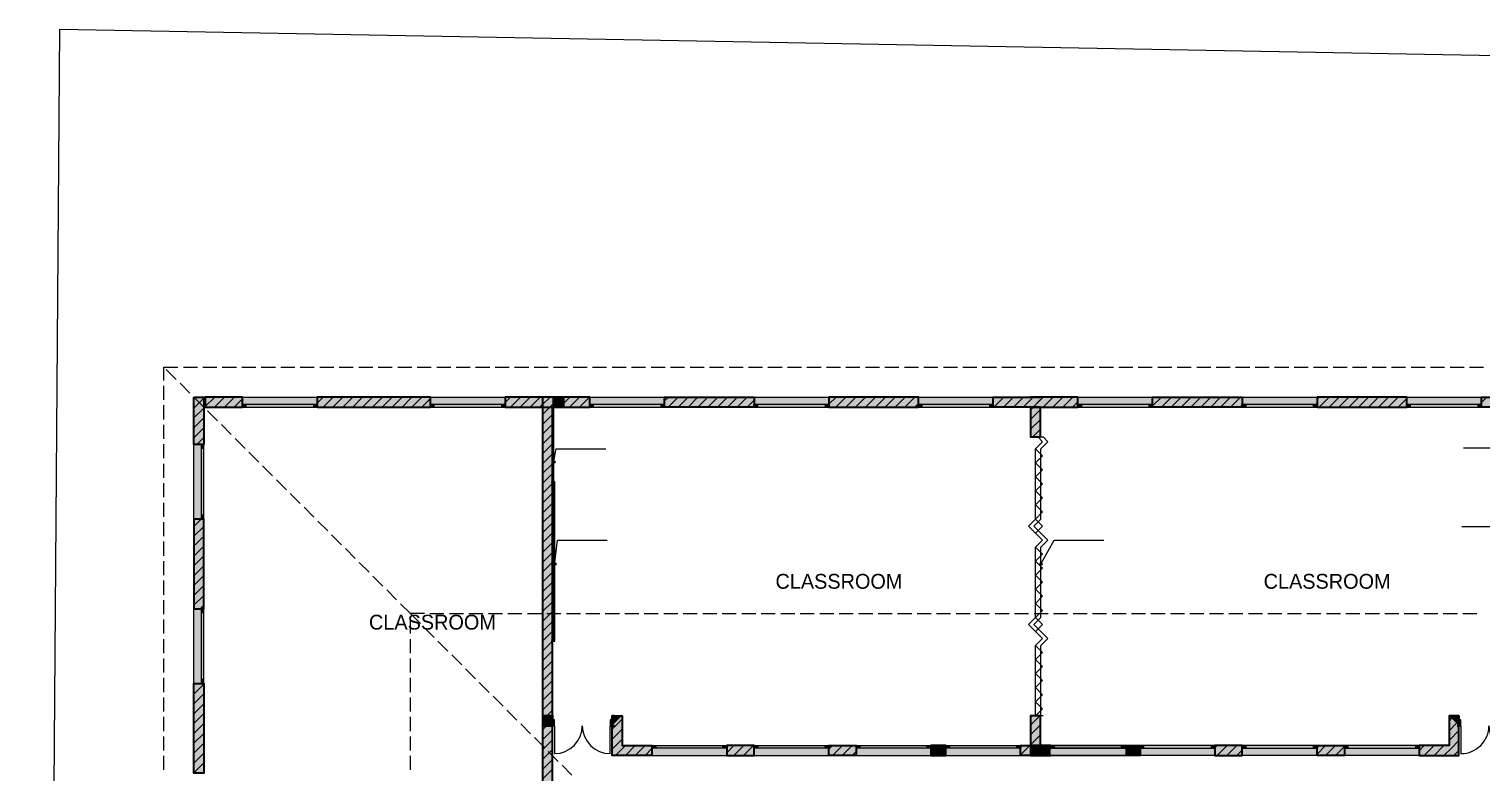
# Model space of a CAD drawing. Header units: millimetres. Extents: x -434067 to 834715, y -524312 to 693139.
# Drawn here: x 142093 to 171257, y 108919 to 123857 of the extents above; entities that cross this region are included whole.
import ezdxf

# ---------------------------------------------------------------- set-up
doc = ezdxf.new("R2010")
doc.units = ezdxf.units.MM
doc.layers.add('lights', color=1, linetype='Continuous')
doc.layers.add('PDF_2D Drafting - General', color=7, linetype='Continuous')
for name, color, linetype, true_color in [('PDF_Annotation - Label', 7, 'Continuous', 0x80c2ff), ('PDF_Shell - Roof', 7, 'Continuous', 0xbf8080), ('PDF_Structural - Bearing', 7, 'Continuous', 0xffffff)]:
    doc.layers.add(name, color=color, linetype=linetype, true_color=true_color)
doc.styles.add('PDF Agency FB', font='AGENCYR.TTF')

msp = doc.modelspace()

# ---------------------------------------------------------------- hatches: boundary and pattern name
at = {"layer": 'PDF_Structural - Bearing', "transparency": 33554559}
for color, points in [(7, [(145399, 116467), (145599, 116467), (145599, 115518), (145549, 115518), (145399, 115518)]), (7, [(145627, 116467), (146376, 116467), (146376, 116317), (146376, 116267), (145627, 116267)]), (256, [(147876, 116267), (146376, 116267), (146376, 116317), (146376, 116467), (147876, 116467), (147876, 116317)]), (7, [(147876, 116467), (150148, 116467), (150148, 116317), (150148, 116267), (147876, 116267), (147876, 116317)]), (256, [(151648, 116267), (150148, 116267), (150148, 116317), (150148, 116467), (151648, 116467), (151648, 116317)]), (7, [(152398, 116467), (152398, 116267), (151648, 116267), (151648, 116317), (151648, 116467)]), (7, [(152398, 116467), (153348, 116467), (153348, 116317), (153348, 116267), (152398, 116267)]), (256, [(154848, 116267), (153348, 116267), (153348, 116317), (153348, 116467), (154848, 116467), (154848, 116317)]), (7, [(154848, 116267), (154848, 116317), (154848, 116467), (156647, 116467), (156647, 116317), (156647, 116267)]), (256, [(158147, 116267), (156647, 116267), (156647, 116317), (156647, 116467), (158147, 116467), (158147, 116317)]), (7, [(159947, 116467), (159947, 116317), (159947, 116267), (158147, 116267), (158147, 116317), (158147, 116467)]), (256, [(161447, 116267), (159947, 116267), (159947, 116317), (159947, 116467), (161447, 116467), (161447, 116317)]), (7, [(161447, 116317), (161447, 116467), (162397, 116467), (162397, 116267), (161447, 116267)]), (7, [(162197, 116467), (163147, 116467), (163147, 116317), (163147, 116267), (162197, 116267)]), (256, [(164647, 116267), (163147, 116267), (163147, 116317), (163147, 116467), (164647, 116467), (164647, 116317)]), (7, [(164647, 116267), (164647, 116317), (164647, 116467), (166446, 116467), (166446, 116317), (166446, 116267)]), (256, [(167946, 116267), (166446, 116267), (166446, 116317), (166446, 116467), (167946, 116467), (167946, 116317)]), (7, [(169746, 116467), (169746, 116317), (169746, 116267), (167946, 116267), (167946, 116317), (167946, 116467)]), (256, [(171246, 116267), (169746, 116267), (169746, 116317), (169746, 116467), (171246, 116467), (171246, 116317)]), (7, [(171246, 116317), (171246, 116467), (172196, 116467), (172196, 116267), (171246, 116267)]), (256, [(145599, 115518), (145599, 114018), (145549, 114018), (145399, 114018), (145399, 115518), (145549, 115518)]), (7, [(145399, 112218), (145399, 114018), (145549, 114018), (145599, 114018), (145599, 112218), (145549, 112218)]), (256, [(145599, 112218), (145599, 110718), (145549, 110718), (145399, 110718), (145399, 112218), (145549, 112218)]), (7, [(145399, 108918), (145399, 110718), (145549, 110718), (145599, 110718), (145599, 108918), (145549, 108918)]), (7, [(152398, 109868), (152398, 110068), (152598, 110068), (152598, 109983), (152598, 109868)]), (7, [(153798, 109268), (153998, 109468), (154597, 109468), (154597, 109418), (154597, 109268)]), (256, [(156097, 109468), (156097, 109418), (156097, 109268), (154597, 109268), (154597, 109418), (154597, 109468)]), (7, [(156097, 109268), (156097, 109418), (156097, 109468), (156647, 109468), (156647, 109418), (156647, 109268)]), (256, [(158147, 109468), (158147, 109418), (158147, 109268), (156647, 109268), (156647, 109418), (156647, 109468)]), (7, [(158147, 109468), (158697, 109468), (158697, 109418), (158697, 109268), (158147, 109268), (158147, 109418)]), (256, [(160197, 109468), (160197, 109418), (160197, 109268), (158697, 109268), (158697, 109418), (158697, 109468)]), (7, [(160197, 109268), (160197, 109418), (160197, 109468), (160497, 109468), (160497, 109418), (160497, 109268)]), (256, [(161997, 109468), (161997, 109418), (161997, 109268), (160497, 109268), (160497, 109418), (160497, 109468)]), (7, [(161997, 109418), (161997, 109468), (162397, 109468), (162397, 109268), (161997, 109268)]), (7, [(162597, 109468), (162597, 109418), (162597, 109268), (162397, 109268), (162397, 109468)]), (256, [(162597, 109468), (164097, 109468), (164097, 109418), (164097, 109268), (162597, 109268), (162597, 109418)]), (256, [(162597, 109468), (164097, 109468), (164097, 109418), (164097, 109268), (162597, 109268), (162597, 109418)]), (7, [(164397, 109468), (164397, 109418), (164397, 109268), (164097, 109268), (164097, 109418), (164097, 109468)]), (256, [(164397, 109468), (165896, 109468), (165896, 109418), (165896, 109268), (164397, 109268), (164397, 109418)]), (7, [(165896, 109418), (165896, 109468), (166446, 109468), (166446, 109418), (166446, 109268), (165896, 109268)]), (256, [(166446, 109468), (167946, 109468), (167946, 109418), (167946, 109268), (166446, 109268), (166446, 109418)]), (7, [(167946, 109468), (168496, 109468), (168496, 109418), (168496, 109268), (167946, 109268), (167946, 109418)]), (256, [(168496, 109468), (169996, 109468), (169996, 109418), (169996, 109268), (168496, 109268), (168496, 109418)]), (7, [(169996, 109418), (169996, 109468), (170596, 109468), (170796, 109268), (169996, 109268)])]:
    msp.add_hatch(color=color, dxfattribs=at).paths.add_polyline_path(points)

# ---------------------------------------------------------------- linework, layer by layer
at = {"layer": 'PDF_2D Drafting - General', "color": 8, "lineweight": 15, "true_color": 0x7f7f7f}
for points in [[(142093, 41467), (142712, 123857), (243894, 121999), (242082, 41467)], [(152598, 111568), (152648, 111568), (152648, 114768), (152598, 114768), (152598, 116267)], [(152626, 114768), (152626, 116267)], [(152848, 116267), (152798, 116267)], [(162447, 116267), (162397, 116267)], [(162197, 115668), (162449, 115668)], [(162405, 110068), (162405, 111479), (162546, 111620), (162405, 111761), (162264, 111902), (162405, 112043), (162405, 113454), (162546, 113595), (162405, 113736), (162264, 113877), (162405, 114018), (162405, 115429), (162546, 115570), (162449, 115668)], [(162355, 115655), (162342, 115668)], [(152570, 114768), (152620, 114768), (152620, 111568), (152570, 111568)], [(162297, 114018), (162297, 114018)], [(162405, 114018), (162405, 114018)], [(162297, 112043), (162297, 112043)], [(162405, 112043), (162405, 112043)], [(152620, 110068), (152570, 110068)], [(162447, 110068), (162397, 110068)]]:
    msp.add_lwpolyline(points, dxfattribs=at)
msp.add_lwpolyline([(162354, 115654), (162438, 115570), (162297, 115429), (162438, 115288), (162297, 115147), (162438, 115006), (162297, 114865), (162438, 114724), (162297, 114583), (162438, 114442), (162297, 114301), (162438, 114160), (162297, 114018), (162438, 113877), (162297, 113736), (162438, 113595), (162297, 113454), (162438, 113313), (162297, 113172), (162438, 113031), (162297, 112890), (162438, 112749), (162297, 112607), (162438, 112466), (162297, 112325), (162438, 112184), (162297, 112043), (162438, 111902), (162297, 111761), (162438, 111620), (162297, 111479), (162438, 111338), (162297, 111197), (162438, 111055), (162297, 110914), (162438, 110773), (162297, 110632), (162438, 110491), (162297, 110350), (162438, 110209), (162297, 110068), (162297, 111479), (162438, 111620), (162297, 111761), (162156, 111902), (162297, 112043), (162297, 113454), (162438, 113595), (162297, 113736), (162156, 113877), (162297, 114018), (162297, 115429), (162438, 115570)], close=True, dxfattribs=at)
at = {"layer": 'PDF_Annotation - Label', "lineweight": 18}
for points in [[(152630, 115185), (152672, 115429), (153672, 115429)], [(171957, 115286), (171887, 115440), (170887, 115440)], [(171943, 113142), (171852, 113862), (170852, 113862)], [(152650, 113142), (152698, 113596), (153698, 113596)], [(162417, 113139), (162668, 113596), (163668, 113596)]]:
    msp.add_lwpolyline(points, dxfattribs=at)
at = {"layer": 'PDF_Annotation - Label', "color": 161, "lineweight": 25, "true_color": 0x40a5ff}
for centre, radius in [((152626, 115161), 25), ((152648, 113117), 25), ((162405, 113117), 24.9)]:
    msp.add_circle(centre, radius, dxfattribs=at)
at = {"layer": 'PDF_Annotation - Label', "color": 7, "lineweight": 0}
for centre in [(152626, 115161), (152648, 113117), (162405, 113117)]:
    msp.add_circle(centre, 25, dxfattribs=at)
at = {"layer": 'PDF_Shell - Roof', "lineweight": 13}
for points in [[(144799, 116802), (144799, 117067), (145081, 117067)], [(145046, 116820), (144846, 117020)], [(145190, 117067), (145472, 117067)], [(145581, 117067), (145863, 117067)], [(145972, 117067), (146254, 117067)], [(146363, 117067), (146646, 117067)], [(146755, 117067), (147037, 117067)], [(147146, 117067), (147428, 117067)], [(147537, 117067), (147819, 117067)], [(147928, 117067), (148210, 117067)], [(148319, 117067), (148601, 117067)], [(148710, 117067), (148993, 117067)], [(149102, 117067), (149384, 117067)], [(149493, 117067), (149775, 117067)], [(149884, 117067), (150166, 117067)], [(150275, 117067), (150557, 117067)], [(150666, 117067), (150949, 117067)], [(151057, 117067), (151340, 117067)], [(151449, 117067), (151731, 117067)], [(151840, 117067), (152122, 117067)], [(152231, 117067), (152513, 117067)], [(152622, 117067), (152904, 117067)], [(153013, 117067), (153296, 117067)], [(153405, 117067), (153687, 117067)], [(153796, 117067), (154078, 117067)], [(154187, 117067), (154469, 117067)], [(154578, 117067), (154860, 117067)], [(154969, 117067), (155251, 117067)], [(155361, 117067), (155643, 117067)], [(155752, 117067), (156034, 117067)], [(156143, 117067), (156425, 117067)], [(156534, 117067), (156816, 117067)], [(156925, 117067), (157207, 117067)], [(157316, 117067), (157599, 117067)], [(157708, 117067), (157990, 117067)], [(158099, 117067), (158381, 117067)], [(158490, 117067), (158772, 117067)], [(158881, 117067), (159163, 117067)], [(159272, 117067), (159555, 117067)], [(159664, 117067), (159946, 117067)], [(160055, 117067), (160337, 117067)], [(160446, 117067), (160728, 117067)], [(160837, 117067), (161119, 117067)], [(161228, 117067), (161510, 117067)], [(161619, 117067), (161902, 117067)], [(162011, 117067), (162293, 117067)], [(162402, 117067), (162684, 117067)], [(162793, 117067), (163075, 117067)], [(163184, 117067), (163466, 117067)], [(163575, 117067), (163858, 117067)], [(163966, 117067), (164249, 117067)], [(164358, 117067), (164640, 117067)], [(164749, 117067), (165031, 117067)], [(165140, 117067), (165422, 117067)], [(165531, 117067), (165813, 117067)], [(165922, 117067), (166205, 117067)], [(166313, 117067), (166596, 117067)], [(166705, 117067), (166987, 117067)], [(167096, 117067), (167378, 117067)], [(167487, 117067), (167769, 117067)], [(167878, 117067), (168160, 117067)], [(168269, 117067), (168552, 117067)], [(168661, 117067), (168943, 117067)], [(169052, 117067), (169334, 117067)], [(169443, 117067), (169725, 117067)], [(169834, 117067), (170116, 117067)], [(170225, 117067), (170507, 117067)], [(170616, 117067), (170899, 117067)], [(171008, 117067), (171290, 117067)], [(144799, 116411), (144799, 116693)], [(145322, 116544), (145123, 116743)], [(145599, 116267), (145399, 116467)], [(144799, 116020), (144799, 116302)], [(145876, 115990), (145676, 116190)], [(144799, 115629), (144799, 115911)], [(146152, 115714), (145953, 115913)], [(144799, 115237), (144799, 115520)], [(146429, 115437), (146229, 115637)], [(146705, 115161), (146506, 115360)], [(144799, 114846), (144799, 115129)], [(146982, 114884), (146782, 115084)], [(144799, 114455), (144799, 114737)], [(147259, 114607), (147059, 114807)], [(144799, 114064), (144799, 114346)], [(147535, 114331), (147336, 114530)], [(147812, 114054), (147612, 114254)], [(144799, 113673), (144799, 113955)], [(148088, 113778), (147889, 113977)], [(144799, 113282), (144799, 113564)], [(148365, 113501), (148166, 113701)], [(144799, 112890), (144799, 113173)], [(148642, 113224), (148442, 113424)], [(148918, 112948), (148719, 113147)], [(149195, 112671), (148995, 112871)], [(144799, 112499), (144799, 112781)], [(149471, 112395), (149272, 112594)], [(144799, 112108), (144799, 112390)], [(149748, 112108), (149748, 112118), (149549, 112317)], [(144799, 111717), (144799, 111999)], [(150030, 112118), (149748, 112118), (149948, 111918)], [(149748, 111717), (149748, 111999)], [(150139, 112118), (150421, 112118)], [(150530, 112118), (150813, 112118)], [(150922, 112118), (151204, 112118)], [(151313, 112118), (151595, 112118)], [(151704, 112118), (151986, 112118)], [(152095, 112118), (152377, 112118)], [(152486, 112118), (152769, 112118)], [(152878, 112118), (153160, 112118)], [(153269, 112118), (153551, 112118)], [(153660, 112118), (153942, 112118)], [(154051, 112118), (154333, 112118)], [(154442, 112118), (154724, 112118)], [(154833, 112118), (155116, 112118)], [(155225, 112118), (155507, 112118)], [(155616, 112118), (155898, 112118)], [(156007, 112118), (156289, 112118)], [(156398, 112118), (156680, 112118)], [(156789, 112118), (157072, 112118)], [(157180, 112118), (157463, 112118)], [(157572, 112118), (157854, 112118)], [(157963, 112118), (158245, 112118)], [(158354, 112118), (158636, 112118)], [(158745, 112118), (159027, 112118)], [(159136, 112118), (159419, 112118)], [(159528, 112118), (159810, 112118)], [(159919, 112118), (160201, 112118)], [(160310, 112118), (160592, 112118)], [(160701, 112118), (160983, 112118)], [(161092, 112118), (161375, 112118)], [(161483, 112118), (161766, 112118)], [(161875, 112118), (162157, 112118)], [(162266, 112118), (162548, 112118)], [(162657, 112118), (162939, 112118)], [(163048, 112118), (163330, 112118)], [(163439, 112118), (163722, 112118)], [(163831, 112118), (164113, 112118)], [(164222, 112118), (164504, 112118)], [(164613, 112118), (164895, 112118)], [(165004, 112118), (165286, 112118)], [(165395, 112118), (165677, 112118)], [(165786, 112118), (166069, 112118)], [(166178, 112118), (166460, 112118)], [(166569, 112118), (166851, 112118)], [(166960, 112118), (167242, 112118)], [(167351, 112118), (167633, 112118)], [(167742, 112118), (168024, 112118)], [(168134, 112118), (168416, 112118)], [(168525, 112118), (168807, 112118)], [(168916, 112118), (169198, 112118)], [(169307, 112118), (169589, 112118)], [(169698, 112118), (169980, 112118)], [(170089, 112118), (170372, 112118)], [(170481, 112118), (170763, 112118)], [(170872, 112118), (171154, 112118)], [(150025, 111841), (150224, 111642)], [(144799, 111326), (144799, 111608)], [(149748, 111326), (149748, 111608)], [(150301, 111565), (150501, 111365)], [(144799, 110934), (144799, 111217)], [(149748, 110934), (149748, 111217)], [(150578, 111288), (150777, 111089)], [(144799, 110543), (144799, 110826)], [(149748, 110543), (149748, 110826)], [(150855, 111012), (151054, 110812)], [(151131, 110735), (151331, 110535)], [(144799, 110152), (144799, 110434)], [(149748, 110152), (149748, 110434)], [(151408, 110458), (151607, 110259)], [(144799, 109761), (144799, 110043)], [(149748, 109761), (149748, 110043)], [(151684, 110182), (151884, 109982)], [(151961, 109905), (152160, 109706)], [(144799, 109370), (144799, 109652)], [(149748, 109370), (149748, 109652)], [(152238, 109629), (152437, 109429)], [(144799, 108979), (144799, 109261)], [(149748, 108979), (149748, 109261)], [(152514, 109352), (152714, 109152)], [(152791, 109075), (152990, 108876)]]:
    msp.add_lwpolyline(points, dxfattribs=at)
at = {"layer": 'PDF_Structural - Bearing', "lineweight": 0}
for points in [[(145423, 116467), (145399, 116443)], [(145599, 116445), (145399, 116245)], [(145819, 116467), (145627, 116275)], [(146017, 116467), (145817, 116267)], [(146215, 116467), (146015, 116267)], [(146376, 116431), (146213, 116267)], [(147997, 116467), (147876, 116347)], [(148195, 116467), (147995, 116267)], [(148393, 116467), (148193, 116267)], [(148591, 116467), (148391, 116267)], [(148789, 116467), (148589, 116267)], [(148987, 116467), (148787, 116267)], [(149185, 116467), (148985, 116267)], [(149383, 116467), (149183, 116267)], [(149581, 116467), (149381, 116267)], [(149779, 116467), (149579, 116267)], [(149977, 116467), (149777, 116267)], [(150148, 116441), (149975, 116267)], [(151758, 116467), (151648, 116357)], [(151956, 116467), (151756, 116267)], [(152154, 116467), (151954, 116267)], [(152352, 116467), (152152, 116267)], [(152350, 116267), (152398, 116315), (152550, 116467), (152398, 116315)], [(152398, 116117), (152598, 116317), (152748, 116467), (152548, 116267)], [(152946, 116467), (152746, 116267), (152826, 116347)], [(153144, 116467), (152944, 116267)], [(153342, 116467), (153142, 116267)], [(154926, 116467), (154848, 116389)], [(155124, 116467), (154924, 116267)], [(155322, 116467), (155122, 116267)], [(155520, 116467), (155320, 116267)], [(155718, 116467), (155518, 116267)], [(155916, 116467), (155716, 116267)], [(156114, 116467), (155914, 116267)], [(156312, 116467), (156112, 116267)], [(156510, 116467), (156310, 116267)], [(156647, 116407), (156508, 116267)], [(158291, 116467), (158147, 116323)], [(158489, 116467), (158289, 116267)], [(158687, 116467), (158487, 116267)], [(158885, 116467), (158685, 116267)], [(159083, 116467), (158883, 116267)], [(159281, 116467), (159081, 116267)], [(159479, 116467), (159279, 116267)], [(159677, 116467), (159477, 116267)], [(159875, 116467), (159675, 116267)], [(161459, 116467), (161447, 116456)], [(161657, 116467), (161457, 116267)], [(161855, 116467), (161655, 116267)], [(162053, 116467), (161853, 116267)], [(162051, 116267), (162251, 116467), (162197, 116414)], [(162449, 116467), (162249, 116267), (162397, 116416)], [(162647, 116467), (162447, 116267)], [(162845, 116467), (162645, 116267)], [(163043, 116467), (162843, 116267)], [(163147, 116374), (163041, 116267)], [(164824, 116467), (164647, 116290)], [(165022, 116467), (164822, 116267)], [(165220, 116467), (165020, 116267)], [(165418, 116467), (165218, 116267)], [(165616, 116467), (165416, 116267)], [(165814, 116467), (165614, 116267)], [(166012, 116467), (165812, 116267)], [(166210, 116467), (166010, 116267)], [(166408, 116467), (166208, 116267)], [(167992, 116467), (167946, 116422)], [(168190, 116467), (167990, 116267)], [(168388, 116467), (168188, 116267)], [(168586, 116467), (168386, 116267)], [(168784, 116467), (168584, 116267)], [(168982, 116467), (168782, 116267)], [(169180, 116467), (168980, 116267)], [(169378, 116467), (169178, 116267)], [(169576, 116467), (169376, 116267)], [(169746, 116440), (169574, 116267)], [(171357, 116467), (171246, 116356)], [(145599, 116247), (145399, 116047)], [(152598, 116119), (152398, 115919)], [(153348, 116275), (153340, 116267)], [(159947, 116341), (159873, 116267)], [(162197, 116216), (162249, 116267)], [(162197, 116018), (162397, 116218)], [(166446, 116308), (166406, 116267)], [(145599, 116049), (145399, 115849)], [(145599, 115851), (145399, 115651)], [(152598, 115921), (152398, 115721)], [(162197, 115820), (162397, 116020)], [(162243, 115668), (162397, 115822)], [(145599, 115653), (145463, 115518)], [(152598, 115723), (152398, 115523)], [(152598, 115525), (152398, 115325)], [(152598, 115327), (152398, 115127)], [(152598, 115129), (152398, 114929)], [(152598, 114931), (152398, 114731)], [(152598, 114733), (152398, 114533)], [(152598, 114535), (152398, 114335)], [(152598, 114337), (152398, 114137)], [(152598, 114139), (152398, 113939)], [(145547, 114018), (145399, 113869)], [(145599, 113871), (145399, 113671)], [(152598, 113941), (152398, 113741)], [(152598, 113743), (152398, 113543)], [(145599, 113673), (145399, 113473)], [(145599, 113475), (145399, 113275)], [(152598, 113545), (152398, 113345)], [(145599, 113277), (145399, 113077)], [(152598, 113347), (152398, 113148)], [(145599, 113079), (145399, 112879)], [(145599, 112881), (145399, 112681)], [(152598, 113149), (152398, 112949)], [(152598, 112951), (152398, 112751)], [(145599, 112683), (145399, 112483)], [(152598, 112753), (152398, 112553)], [(145599, 112485), (145399, 112285)], [(145599, 112287), (145529, 112218)], [(152598, 112556), (152398, 112356)], [(152598, 112358), (152398, 112158)], [(152598, 112160), (152398, 111960)], [(152598, 111962), (152398, 111762)], [(152598, 111764), (152398, 111564)], [(152598, 111566), (152398, 111366)], [(152598, 111368), (152398, 111168)], [(152598, 111170), (152398, 110970)], [(152598, 110972), (152398, 110772)], [(145415, 110718), (145399, 110701)], [(145599, 110704), (145399, 110504)], [(152598, 110774), (152398, 110574)], [(152598, 110576), (152398, 110376)], [(145599, 110506), (145399, 110306)], [(145599, 110308), (145399, 110108)], [(152598, 110378), (152398, 110178)], [(145599, 110110), (145399, 109910)], [(152598, 110180), (152398, 109980)], [(152486, 110068), (152398, 109980)], [(152598, 109982), (152398, 109782)], [(152598, 109982), (152484, 109868)], [(153871, 110068), (153798, 109994)], [(153998, 109996), (153798, 109796)], [(162197, 109881), (162384, 110068)], [(170647, 110016), (170596, 109965)], [(170699, 110068), (170647, 110016)], [(170796, 109967), (170746, 109918)], [(145599, 109912), (145399, 109712)], [(145599, 109714), (145399, 109514)], [(152598, 109784), (152398, 109584)], [(153998, 109798), (153798, 109598)], [(162197, 109683), (162397, 109883)], [(162197, 109485), (162397, 109685)], [(170746, 109917), (170596, 109767)], [(170796, 109769), (170596, 109569)], [(145599, 109516), (145399, 109316)], [(152598, 109586), (152398, 109386)], [(152598, 109388), (152398, 109188)], [(153998, 109600), (153798, 109400)], [(154064, 109468), (153864, 109268)], [(154262, 109468), (154062, 109268)], [(154460, 109468), (154260, 109268)], [(154597, 109408), (154458, 109268)], [(156241, 109468), (156097, 109324)], [(156439, 109468), (156239, 109268)], [(156637, 109468), (156437, 109268)], [(158221, 109468), (158147, 109394)], [(158419, 109468), (158219, 109268)], [(158617, 109468), (158417, 109268)], [(160201, 109468), (160197, 109465)], [(160399, 109468), (160199, 109268)], [(160497, 109369), (160397, 109268)], [(162180, 109468), (161997, 109285)], [(162197, 109287), (162378, 109468), (162178, 109268)], [(162378, 109468), (162397, 109487)], [(162576, 109468), (162397, 109289)], [(164160, 109468), (164097, 109405)], [(164358, 109468), (164158, 109268)], [(165942, 109468), (165896, 109423)], [(166140, 109468), (165940, 109268)], [(166338, 109468), (166138, 109268)], [(166446, 109379), (166336, 109268)], [(168119, 109468), (167946, 109295)], [(168317, 109468), (168117, 109268)], [(168496, 109449), (168315, 109268)], [(170099, 109468), (169996, 109365)], [(170297, 109468), (170097, 109268)], [(170495, 109468), (170295, 109268)], [(170645, 109420), (170493, 109268)], [(170796, 109571), (170645, 109420)], [(170796, 109373), (170744, 109321)], [(145599, 109318), (145399, 109118)], [(145599, 109120), (145399, 108920)], [(152598, 109190), (152398, 108990)], [(156647, 109280), (156635, 109268)], [(158697, 109351), (158615, 109268)], [(162597, 109291), (162574, 109268)], [(164397, 109309), (164356, 109268)], [(170743, 109321), (170691, 109268)], [(145599, 108922), (145595, 108918)], [(152598, 108992), (152398, 108792)]]:
    msp.add_lwpolyline(points, dxfattribs=at)
at = {"layer": 'PDF_Structural - Bearing', "color": 7, "lineweight": 35}
for points in [[(145399, 116467), (145599, 116467), (145599, 115518), (145549, 115518), (145399, 115518)], [(146376, 116267), (146376, 116317), (146376, 116467), (145627, 116467), (145627, 116267)], [(147876, 116467), (147876, 116317), (147876, 116267), (150148, 116267), (150148, 116317), (150148, 116467)], [(153348, 116267), (153348, 116317), (153348, 116467), (152398, 116467), (152398, 116267)], [(156647, 116467), (156647, 116317), (156647, 116267), (154848, 116267), (154848, 116317), (154848, 116467)], [(158147, 116467), (158147, 116317), (158147, 116267), (159947, 116267), (159947, 116317), (159947, 116467)], [(166446, 116467), (166446, 116317), (166446, 116267), (164647, 116267), (164647, 116317), (164647, 116467)], [(167946, 116467), (167946, 116317), (167946, 116267), (169746, 116267), (169746, 116317), (169746, 116467)], [(145399, 112218), (145549, 112218), (145599, 112218), (145599, 114018), (145549, 114018), (145399, 114018)], [(145399, 110718), (145549, 110718), (145599, 110718), (145599, 108918), (145549, 108918), (145399, 108918)], [(170759, 109868), (170796, 109868), (170796, 109983), (170796, 109868)], [(156647, 109268), (156647, 109418), (156647, 109468), (156097, 109468), (156097, 109418), (156097, 109268)], [(158147, 109268), (158147, 109418), (158147, 109468), (158697, 109468), (158697, 109418), (158697, 109268)], [(160497, 109268), (160497, 109418), (160497, 109468), (160197, 109468), (160197, 109418), (160197, 109268)], [(161997, 109268), (161997, 109418), (161997, 109468), (162397, 109468), (162197, 109468), (162197, 109268), (162397, 109268)], [(166446, 109268), (166446, 109418), (166446, 109468), (165896, 109468), (165896, 109418), (165896, 109268)], [(167946, 109268), (167946, 109418), (167946, 109468), (168496, 109468), (168496, 109418), (168496, 109268)]]:
    msp.add_lwpolyline(points, close=True, dxfattribs=at)
at = {"layer": 'PDF_Structural - Bearing', "color": 30, "lineweight": 18, "true_color": 0xff6600}
for points in [[(146376, 116467), (147876, 116467)], [(150148, 116467), (151648, 116467)], [(153348, 116467), (154848, 116467)], [(156647, 116467), (158147, 116467)], [(159947, 116467), (161447, 116467)], [(163147, 116467), (164647, 116467)], [(166446, 116467), (167946, 116467)], [(169746, 116467), (171246, 116467)], [(146376, 116267), (147876, 116267)], [(147801, 116317), (146451, 116317)], [(146451, 116267), (147801, 116267)], [(150148, 116267), (151648, 116267)], [(151573, 116317), (150223, 116317)], [(150223, 116267), (151573, 116267)], [(153348, 116267), (154848, 116267)], [(154773, 116317), (153423, 116317)], [(153423, 116267), (154773, 116267)], [(156647, 116267), (158147, 116267)], [(158072, 116317), (156722, 116317)], [(156722, 116267), (158072, 116267)], [(159947, 116267), (161447, 116267)], [(161372, 116317), (160022, 116317)], [(160022, 116267), (161372, 116267)], [(163147, 116267), (164647, 116267)], [(164572, 116317), (163222, 116317)], [(163222, 116267), (164572, 116267)], [(166446, 116267), (167946, 116267)], [(167871, 116317), (166521, 116317)], [(166521, 116267), (167871, 116267)], [(169746, 116267), (171246, 116267)], [(171171, 116317), (169821, 116317)], [(169821, 116267), (171171, 116267)], [(145399, 114018), (145399, 115518)], [(145599, 114018), (145599, 115518)], [(145549, 115443), (145549, 114093)], [(145599, 114093), (145599, 115443)], [(145399, 110718), (145399, 112218)], [(145549, 112143), (145549, 110793)], [(145599, 110718), (145599, 112218)], [(145599, 110793), (145599, 112143)], [(154597, 109468), (156097, 109468)], [(154672, 109468), (156022, 109468)], [(156022, 109418), (154672, 109418)], [(156647, 109468), (158147, 109468)], [(156722, 109468), (158072, 109468)], [(158072, 109418), (156722, 109418)], [(158697, 109468), (160197, 109468)], [(158772, 109468), (160122, 109468)], [(160122, 109418), (158772, 109418)], [(160497, 109468), (161997, 109468)], [(160572, 109468), (161922, 109468)], [(161922, 109418), (160572, 109418)], [(165896, 109468), (164397, 109468)], [(165821, 109468), (164472, 109468)], [(164472, 109418), (165821, 109418)], [(167946, 109468), (166446, 109468)], [(167871, 109468), (166521, 109468)], [(166521, 109418), (167871, 109418)], [(169996, 109468), (168496, 109468)], [(169921, 109468), (168571, 109468)], [(168571, 109418), (169921, 109418)], [(154597, 109268), (156097, 109268)], [(156647, 109268), (158147, 109268)], [(158697, 109268), (160197, 109268)], [(160497, 109268), (161997, 109268)], [(165896, 109268), (164397, 109268)], [(167946, 109268), (166446, 109268)], [(169996, 109268), (168496, 109268)]]:
    msp.add_lwpolyline(points, dxfattribs=at)
at = {"layer": 'PDF_Structural - Bearing', "color": 7, "lineweight": 35}
for points in [[(151998, 107868), (152598, 107868), (152598, 116267), (152826, 116267), (152826, 116467), (152598, 116467), (152398, 116467), (151648, 116467), (151648, 116317), (151648, 116267), (152398, 116267), (152398, 108068), (151798, 108068), (151798, 107868), (151883, 107868), (151998, 107868), (151998, 107905), (151998, 107868), (151883, 107868), (151798, 107868), (151798, 107905), (151798, 107868)], [(162197, 116267), (162197, 115668), (162397, 115668), (162397, 116267), (161447, 116267), (161447, 116317), (161447, 116467), (162397, 116467)], [(162397, 116267), (162197, 116267), (163147, 116267), (163147, 116317), (163147, 116467), (162197, 116467)], [(171996, 116267), (171246, 116267), (171246, 116317), (171246, 116467), (172196, 116467)], [(146376, 116267), (146376, 116317)], [(147876, 116267), (147876, 116317)], [(150148, 116267), (150148, 116317)], [(151648, 116267), (151648, 116317)], [(153348, 116267), (153348, 116317)], [(154848, 116267), (154848, 116317)], [(156647, 116267), (156647, 116317)], [(158147, 116267), (158147, 116317)], [(159947, 116267), (159947, 116317)], [(161447, 116267), (161447, 116317)], [(163147, 116267), (163147, 116317)], [(164647, 116267), (164647, 116317)], [(166446, 116267), (166446, 116317)], [(167946, 116267), (167946, 116317)], [(169746, 116267), (169746, 116317)], [(171246, 116267), (171246, 116317)], [(145599, 115518), (145549, 115518)], [(145599, 114018), (145549, 114018)], [(145599, 112218), (145549, 112218)], [(145599, 110718), (145549, 110718)], [(152598, 110068), (152598, 109983), (152598, 110068), (152561, 110068), (152598, 110068), (152398, 110068), (152398, 109868), (152598, 109868), (152598, 109983), (152598, 109868), (152561, 109868), (152598, 109868)], [(153798, 110068), (153835, 110068), (153798, 110068), (153798, 109983), (153798, 109868), (153835, 109868), (153798, 109868), (153798, 109983), (153798, 110068), (153998, 110068), (153998, 109468), (154597, 109468), (154597, 109418), (154597, 109268), (153798, 109268), (153798, 109868)], [(162597, 109468), (162597, 109418), (162597, 109468), (162397, 109468), (162397, 110068), (162197, 110068), (162197, 109468)], [(170796, 110068), (170759, 110068), (170796, 110068), (170796, 109983), (170796, 110068), (170596, 110068), (170596, 109468), (169996, 109468), (169996, 109418)], [(169996, 109468), (169996, 109418), (169996, 109268), (170796, 109268), (170796, 109868)], [(154597, 109468), (154597, 109418)], [(156097, 109468), (156097, 109418)], [(156647, 109468), (156647, 109418)], [(158147, 109468), (158147, 109418)], [(158697, 109468), (158697, 109418)], [(160197, 109468), (160197, 109418)], [(160497, 109468), (160497, 109418)], [(161997, 109468), (161997, 109418)], [(164097, 109468), (164097, 109418), (164097, 109468), (164397, 109468), (164397, 109418), (164397, 109268), (164097, 109268)], [(164397, 109468), (164397, 109418)], [(165896, 109468), (165896, 109418)], [(166446, 109468), (166446, 109418)], [(167946, 109468), (167946, 109418)], [(168496, 109468), (168496, 109418)], [(162397, 109268), (162597, 109268)]]:
    msp.add_lwpolyline(points, dxfattribs=at)
at = {"layer": 'PDF_Structural - Bearing', "color": 30, "lineweight": 20, "true_color": 0xff6600}
for points in [[(146376, 116267), (146451, 116267), (146451, 116317), (146376, 116317)], [(147876, 116317), (147801, 116317), (147801, 116267), (147876, 116267)], [(150148, 116267), (150223, 116267), (150223, 116317), (150148, 116317)], [(151648, 116317), (151573, 116317), (151573, 116267), (151648, 116267)], [(153348, 116267), (153423, 116267), (153423, 116317), (153348, 116317)], [(154848, 116317), (154773, 116317), (154773, 116267), (154848, 116267)], [(156647, 116267), (156722, 116267), (156722, 116317), (156647, 116317)], [(158147, 116317), (158072, 116317), (158072, 116267), (158147, 116267)], [(159947, 116267), (160022, 116267), (160022, 116317), (159947, 116317)], [(161447, 116317), (161372, 116317), (161372, 116267), (161447, 116267)], [(163147, 116267), (163222, 116267), (163222, 116317), (163147, 116317)], [(164647, 116317), (164572, 116317), (164572, 116267), (164647, 116267)], [(166446, 116267), (166521, 116267), (166521, 116317), (166446, 116317)], [(167946, 116317), (167871, 116317), (167871, 116267), (167946, 116267)], [(169746, 116267), (169821, 116267), (169821, 116317), (169746, 116317)], [(171246, 116317), (171171, 116317), (171171, 116267), (171246, 116267)], [(145549, 115518), (145549, 115443), (145599, 115443), (145599, 115518)], [(145599, 114018), (145599, 114093), (145549, 114093), (145549, 114018)], [(145549, 112218), (145549, 112143), (145599, 112143), (145599, 112218)], [(145599, 110718), (145599, 110793), (145549, 110793), (145549, 110718)], [(154597, 109468), (154672, 109468), (154672, 109418), (154597, 109418)], [(156097, 109418), (156022, 109418), (156022, 109468), (156097, 109468)], [(156647, 109468), (156722, 109468), (156722, 109418), (156647, 109418)], [(158147, 109418), (158072, 109418), (158072, 109468), (158147, 109468)], [(158697, 109468), (158772, 109468), (158772, 109418), (158697, 109418)], [(160197, 109418), (160122, 109418), (160122, 109468), (160197, 109468)], [(160497, 109468), (160572, 109468), (160572, 109418), (160497, 109418)], [(161997, 109418), (161922, 109418), (161922, 109468), (161997, 109468)], [(164397, 109418), (164472, 109418), (164472, 109468), (164397, 109468)], [(165896, 109468), (165821, 109468), (165821, 109418), (165896, 109418)], [(166446, 109418), (166521, 109418), (166521, 109468), (166446, 109468)], [(167946, 109468), (167871, 109468), (167871, 109418), (167946, 109418)], [(168496, 109418), (168571, 109418), (168571, 109468), (168496, 109468)], [(169996, 109468), (169921, 109468), (169921, 109418), (169996, 109418)]]:
    msp.add_lwpolyline(points, dxfattribs=at)
for points in [[(152598, 109868), (152638, 109868), (152638, 109983), (152598, 109983)], [(153798, 109983), (153758, 109983), (153758, 109868), (153798, 109868)], [(170796, 109868), (170836, 109868), (170836, 109983), (170796, 109983)], [(162597, 109468), (162672, 109468), (162672, 109418), (162597, 109418), (162672, 109418), (162672, 109468)], [(164097, 109418), (164022, 109418), (164022, 109468), (164097, 109468), (164022, 109468), (164022, 109418)]]:
    msp.add_lwpolyline(points, close=True, dxfattribs=at)
at = {"layer": 'PDF_Structural - Bearing', "color": 30, "lineweight": 18, "true_color": 0xff6600}
for points in [[(152638, 109868), (152638, 109308, 0.414212), (153198, 109868, 0.414163), (153758, 109308), (153758, 109868)], [(170836, 109868), (170836, 109308, 0.414222), (171396, 109868, 0.414222), (171956, 109308), (171956, 109868)]]:
    msp.add_lwpolyline(points, format="xyb", dxfattribs=at)
for points in [[(162597, 109468), (164097, 109468)], [(162672, 109468), (164022, 109468)], [(164022, 109418), (162672, 109418)], [(162597, 109268), (164097, 109268)]]:
    msp.add_lwpolyline(points, close=True, dxfattribs=at)
at = {"layer": 'PDF_Structural - Bearing', "lineweight": 0}
msp.add_lwpolyline([(162376, 109268), (162397, 109289)], close=True, dxfattribs=at)
at = {"layer": 'PDF_Structural - Bearing', "color": 7, "lineweight": 0, "transparency": 33554559}
for points in [[(152398, 116467), (152598, 116467), (152398, 108068), (152598, 107868)], [(152598, 116467), (152826, 116467), (152598, 116267), (152826, 116267)], [(162397, 115668), (162197, 115668), (162397, 116267), (162197, 116267)], [(153798, 110068), (153998, 110068), (153798, 109983), (153798, 109868)], [(153798, 109868), (153998, 110068), (153798, 109268), (153998, 109468)], [(162397, 109468), (162197, 109468), (162397, 110068), (162197, 110068)], [(170796, 110068), (170796, 109983), (170596, 110068), (170796, 109868)], [(170596, 110068), (170796, 109868), (170596, 109468), (170796, 109268)], [(162197, 109268), (162197, 109468), (162397, 109268), (162397, 109468)]]:
    msp.add_solid(points, dxfattribs=at)
at = {"layer": 'PDF_Structural - Bearing', "lineweight": 0, "transparency": 33554559}
for points in [[(146376, 116267), (146451, 116267), (146376, 116317), (146451, 116317)], [(146451, 116267), (147801, 116267), (146451, 116317), (147801, 116317)], [(147876, 116317), (147801, 116317), (147876, 116267), (147801, 116267)], [(150148, 116267), (150223, 116267), (150148, 116317), (150223, 116317)], [(150223, 116267), (151573, 116267), (150223, 116317), (151573, 116317)], [(151648, 116317), (151573, 116317), (151648, 116267), (151573, 116267)], [(153348, 116267), (153423, 116267), (153348, 116317), (153423, 116317)], [(153423, 116267), (154773, 116267), (153423, 116317), (154773, 116317)], [(154848, 116317), (154773, 116317), (154848, 116267), (154773, 116267)], [(156647, 116267), (156722, 116267), (156647, 116317), (156722, 116317)], [(156722, 116267), (158072, 116267), (156722, 116317), (158072, 116317)], [(158147, 116317), (158072, 116317), (158147, 116267), (158072, 116267)], [(159947, 116267), (160022, 116267), (159947, 116317), (160022, 116317)], [(160022, 116267), (161372, 116267), (160022, 116317), (161372, 116317)], [(161447, 116317), (161372, 116317), (161447, 116267), (161372, 116267)], [(163147, 116267), (163222, 116267), (163147, 116317), (163222, 116317)], [(163222, 116267), (164572, 116267), (163222, 116317), (164572, 116317)], [(164647, 116317), (164572, 116317), (164647, 116267), (164572, 116267)], [(166446, 116267), (166521, 116267), (166446, 116317), (166521, 116317)], [(166521, 116267), (167871, 116267), (166521, 116317), (167871, 116317)], [(167946, 116317), (167871, 116317), (167946, 116267), (167871, 116267)], [(169746, 116267), (169821, 116267), (169746, 116317), (169821, 116317)], [(169821, 116267), (171171, 116267), (169821, 116317), (171171, 116317)], [(171246, 116317), (171171, 116317), (171246, 116267), (171171, 116267)], [(145549, 115518), (145549, 115443), (145599, 115518), (145599, 115443)], [(145599, 114093), (145599, 115443), (145549, 114093), (145549, 115443)], [(145599, 114018), (145599, 114093), (145549, 114018), (145549, 114093)], [(145549, 112218), (145549, 112143), (145599, 112218), (145599, 112143)], [(145599, 110793), (145599, 112143), (145549, 110793), (145549, 112143)], [(145599, 110718), (145599, 110793), (145549, 110718), (145549, 110793)], [(152598, 109868), (152638, 109868), (152598, 109983), (152638, 109983)], [(153798, 109983), (153758, 109983), (153798, 109868), (153758, 109868)], [(170796, 109868), (170836, 109868), (170796, 109983), (170836, 109983)], [(154597, 109468), (154597, 109418), (154672, 109468), (154672, 109418)], [(154672, 109468), (154672, 109418), (156022, 109468), (156022, 109418)], [(156097, 109418), (156097, 109468), (156022, 109418), (156022, 109468)], [(156647, 109468), (156647, 109418), (156722, 109468), (156722, 109418)], [(156722, 109468), (156722, 109418), (158072, 109468), (158072, 109418)], [(158147, 109418), (158147, 109468), (158072, 109418), (158072, 109468)], [(158697, 109468), (158697, 109418), (158772, 109468), (158772, 109418)], [(158772, 109468), (158772, 109418), (160122, 109468), (160122, 109418)], [(160197, 109418), (160197, 109468), (160122, 109418), (160122, 109468)], [(160497, 109468), (160497, 109418), (160572, 109468), (160572, 109418)], [(160572, 109468), (160572, 109418), (161922, 109468), (161922, 109418)], [(161997, 109418), (161997, 109468), (161922, 109418), (161922, 109468)], [(162597, 109418), (162672, 109418), (162597, 109468), (162672, 109468)], [(162597, 109418), (162672, 109418), (162597, 109468), (162672, 109468)], [(164022, 109468), (162672, 109468), (164022, 109418), (162672, 109418)], [(164022, 109468), (162672, 109468), (164022, 109418), (162672, 109418)], [(164097, 109468), (164022, 109468), (164097, 109418), (164022, 109418)], [(164097, 109468), (164022, 109468), (164097, 109418), (164022, 109418)], [(164397, 109418), (164472, 109418), (164397, 109468), (164472, 109468)], [(165821, 109468), (164472, 109468), (165821, 109418), (164472, 109418)], [(165896, 109468), (165821, 109468), (165896, 109418), (165821, 109418)], [(166446, 109418), (166521, 109418), (166446, 109468), (166521, 109468)], [(167871, 109468), (166521, 109468), (167871, 109418), (166521, 109418)], [(167946, 109468), (167871, 109468), (167946, 109418), (167871, 109418)], [(168496, 109418), (168571, 109418), (168496, 109468), (168571, 109468)], [(169921, 109468), (168571, 109468), (169921, 109418), (168571, 109418)], [(169996, 109468), (169921, 109468), (169996, 109418), (169921, 109418)]]:
    msp.add_solid(points, dxfattribs=at)

# ---------------------------------------------------------------- texts
at = {"layer": 'lights', "color": 7, "char_height": 298.1, "attachment_point": 4, "style": 'PDF Agency FB'}
for insert in [(157076, 112765), (166875, 112765), (148916, 111945)]:
    msp.add_mtext('CLASSROOM', dxfattribs=dict(at, insert=insert))

doc.saveas('drawing.dxf')
